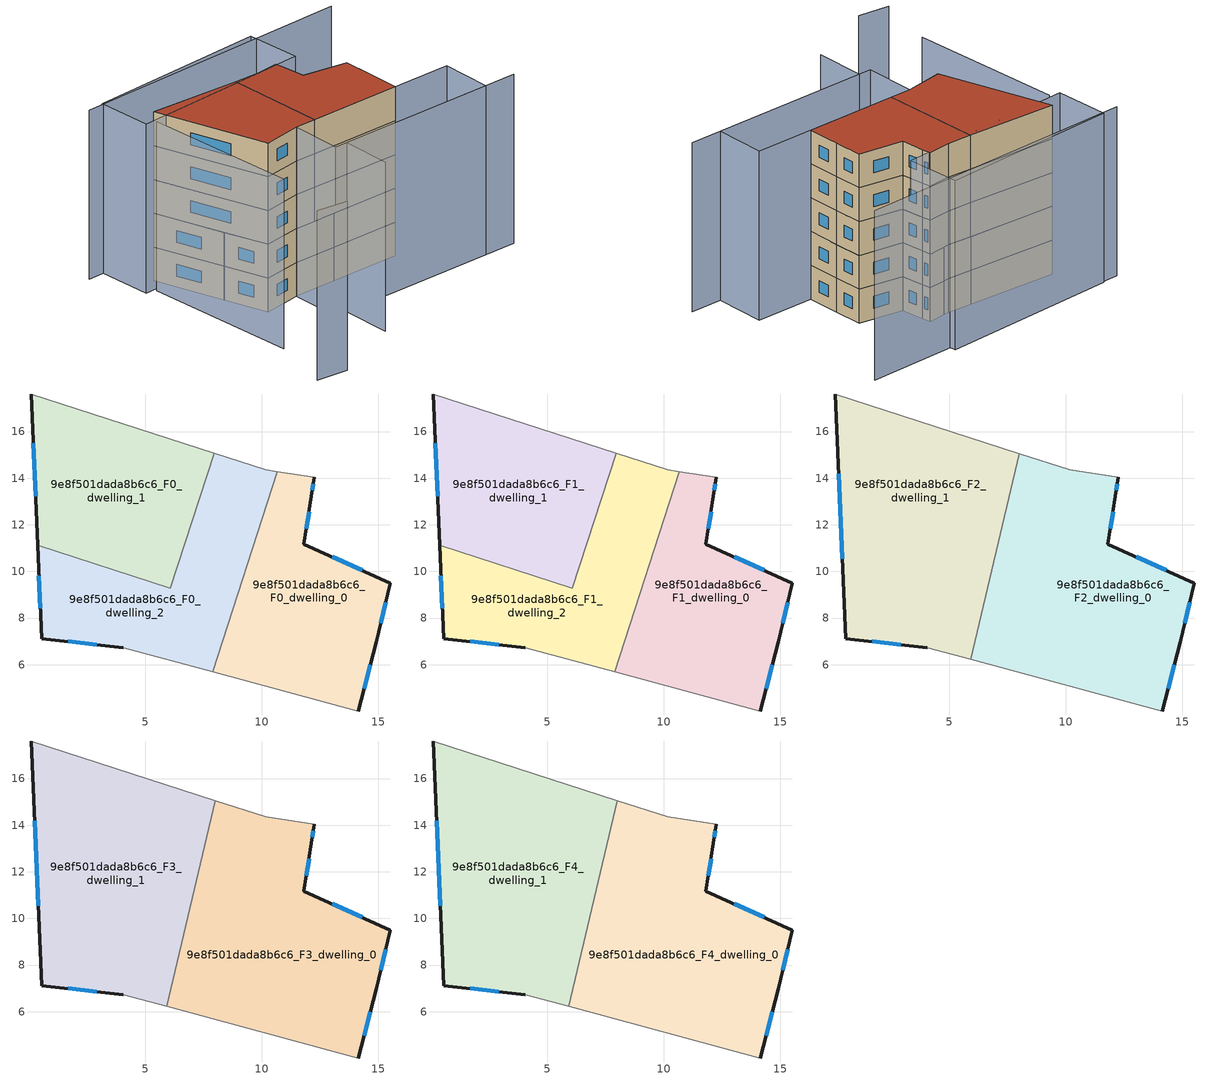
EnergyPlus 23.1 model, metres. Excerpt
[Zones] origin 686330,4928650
9e8f501dada8b6c6_F0_dwelling_0
 floor ground (EU_floor_Construction): 12.26,14.03 12.13,13.23 11.81,11.17 15.51,9.5 14.91,6.96 14.14,4.01 7.89,5.69 10.66,14.28 z0
 wall outside (EU_wall_Construction): 14.14,4.01 14.91,6.96 15.51,9.5 11.81,11.17 12.13,13.23 12.26,14.03 z0:3
 wall adiabatic (EU_wall_Construction): 7.89,5.69 14.14,4.01 / 12.26,14.03 10.66,14.28 z0:3
 wall to 9e8f501dada8b6c6_F0_dwelling_2 (EU_wall_Construction): 10.66,14.28 7.89,5.69 z0:3
 window (EU_Window_Construction): 11.91,11.84 12.02,12.56 / 14.3,10.04 13.01,10.63 / 15.1,7.79 15.31,8.67 / 14.39,4.97 14.66,6 / 12.17,13.49 12.21,13.77 z0.98:2.02
9e8f501dada8b6c6_F0_dwelling_1
 floor ground (EU_floor_Construction): 7.95,15.08 6.08,9.28 0.38,11.12 0.11,17.61 z0
 wall outside (EU_wall_Construction): 0.11,17.61 0.38,11.12 z0:3
 wall adiabatic (EU_wall_Construction): 7.95,15.08 0.11,17.61 z0:3
 wall to 9e8f501dada8b6c6_F0_dwelling_2 (EU_wall_Construction): 0.38,11.12 6.08,9.28 7.95,15.08 z0:3
 window (EU_Window_Construction): 0.19,15.5 0.29,13.23 z0.98:2.02
9e8f501dada8b6c6_F0_dwelling_2
 floor ground (EU_floor_Construction): 10.66,14.28 7.89,5.69 4.05,6.73 0.55,7.12 0.38,11.12 6.08,9.28 7.95,15.08 10.16,14.36 z0
 wall outside (EU_wall_Construction): 0.38,11.12 0.55,7.12 4.05,6.73 z0:3
 wall adiabatic (EU_wall_Construction): 10.66,14.28 10.16,14.36 7.95,15.08 / 4.05,6.73 7.89,5.69 z0:3
 window (EU_Window_Construction): 1.68,6.99 2.91,6.86 / 0.43,9.82 0.49,8.42 z0.98:2.02
9e8f501dada8b6c6_F1_dwelling_0
 floor to 9e8f501dada8b6c6_F0_dwelling_0 (EU_floor_Construction): 12.26,14.03 12.13,13.23 11.81,11.17 15.51,9.5 14.91,6.96 14.14,4.01 7.89,5.69 10.66,14.28 z3
 wall outside (EU_wall_Construction): 14.14,4.01 14.91,6.96 15.51,9.5 11.81,11.17 12.13,13.23 12.26,14.03 z3:6
 wall adiabatic (EU_wall_Construction): 7.89,5.69 14.14,4.01 / 12.26,14.03 10.66,14.28 z3:6
 wall to 9e8f501dada8b6c6_F1_dwelling_2 (EU_wall_Construction): 10.66,14.28 7.89,5.69 z3:6
 window (EU_Window_Construction): 11.91,11.84 12.02,12.56 / 14.3,10.04 13.01,10.63 / 15.1,7.79 15.31,8.67 / 14.39,4.97 14.66,6 / 12.17,13.49 12.21,13.77 z3.98:5.02
9e8f501dada8b6c6_F1_dwelling_1
 floor to 9e8f501dada8b6c6_F0_dwelling_1 (EU_floor_Construction): 7.95,15.08 6.08,9.28 0.38,11.12 0.11,17.61 z3
 wall outside (EU_wall_Construction): 0.11,17.61 0.38,11.12 z3:6
 wall adiabatic (EU_wall_Construction): 7.95,15.08 0.11,17.61 z3:6
 wall to 9e8f501dada8b6c6_F1_dwelling_2 (EU_wall_Construction): 0.38,11.12 6.08,9.28 7.95,15.08 z3:6
 window (EU_Window_Construction): 0.19,15.5 0.29,13.23 z3.98:5.02
9e8f501dada8b6c6_F1_dwelling_2
 floor to 9e8f501dada8b6c6_F0_dwelling_2 (EU_floor_Construction): 10.66,14.28 7.89,5.69 4.05,6.73 0.55,7.12 0.38,11.12 6.08,9.28 7.95,15.08 10.16,14.36 z3
 wall outside (EU_wall_Construction): 0.38,11.12 0.55,7.12 4.05,6.73 z3:6
 wall adiabatic (EU_wall_Construction): 10.66,14.28 10.16,14.36 7.95,15.08 / 4.05,6.73 7.89,5.69 z3:6
 window (EU_Window_Construction): 1.68,6.99 2.91,6.86 / 0.43,9.82 0.49,8.42 z3.98:5.02
9e8f501dada8b6c6_F2_dwelling_0
 floor to 9e8f501dada8b6c6_F1_dwelling_0 (EU_floor_Construction): 12.26,14.03 12.13,13.23 11.81,11.17 15.51,9.5 14.91,6.96 14.14,4.01 7.89,5.69 10.66,14.28 z6
 floor to 9e8f501dada8b6c6_F1_dwelling_2 (EU_floor_Construction): 10.66,14.28 7.89,5.69 5.92,6.23 8,15.06 10.16,14.36 z6
 wall outside (EU_wall_Construction): 14.14,4.01 14.91,6.96 15.51,9.5 11.81,11.17 12.13,13.23 12.26,14.03 z6:9
 wall adiabatic (EU_wall_Construction): 5.92,6.23 14.14,4.01 / 12.26,14.03 10.16,14.36 8,15.06 z6:9
 wall to 9e8f501dada8b6c6_F2_dwelling_1 (EU_wall_Construction): 8,15.06 5.92,6.23 z6:9
 window (EU_Window_Construction): 12.17,13.49 12.21,13.77 / 11.91,11.84 12.02,12.56 / 14.3,10.04 13.01,10.63 / 15.1,7.79 15.31,8.67 / 14.39,4.97 14.66,6 z6.98:8.02
9e8f501dada8b6c6_F2_dwelling_1
 floor to 9e8f501dada8b6c6_F1_dwelling_2 (EU_floor_Construction): 8,15.06 5.92,6.23 4.05,6.73 0.55,7.12 0.38,11.12 6.08,9.28 7.95,15.07 z6
 floor to 9e8f501dada8b6c6_F1_dwelling_1 (EU_floor_Construction): 7.95,15.07 6.08,9.28 0.38,11.12 0.11,17.61 z6
 wall outside (EU_wall_Construction): 0.11,17.61 0.55,7.12 4.05,6.73 z6:9
 wall adiabatic (EU_wall_Construction): 8,15.06 0.11,17.61 / 4.05,6.73 5.92,6.23 z6:9
 window (EU_Window_Construction): 1.68,6.99 2.91,6.86 / 0.25,14.2 0.4,10.53 z6.98:8.02
9e8f501dada8b6c6_F3_dwelling_0
 floor to 9e8f501dada8b6c6_F2_dwelling_0 (EU_floor_Construction): 12.26,14.03 12.13,13.23 11.81,11.17 15.51,9.5 14.91,6.96 14.14,4.01 5.92,6.23 8,15.06 10.16,14.36 z9
 wall outside (EU_wall_Construction): 14.14,4.01 14.91,6.96 15.51,9.5 11.81,11.17 12.13,13.23 12.26,14.03 z9:12
 wall adiabatic (EU_wall_Construction): 5.92,6.23 14.14,4.01 / 12.26,14.03 10.16,14.36 8,15.06 z9:12
 wall to 9e8f501dada8b6c6_F3_dwelling_1 (EU_wall_Construction): 8,15.06 5.92,6.23 z9:12
 window (EU_Window_Construction): 12.17,13.49 12.21,13.77 / 11.91,11.84 12.02,12.56 / 14.3,10.04 13.01,10.63 / 15.1,7.79 15.31,8.67 / 14.39,4.97 14.66,6 z9.98:11.02
9e8f501dada8b6c6_F3_dwelling_1
 floor to 9e8f501dada8b6c6_F2_dwelling_1 (EU_floor_Construction): 8,15.06 5.92,6.23 4.05,6.73 0.55,7.12 0.11,17.61 z9
 wall outside (EU_wall_Construction): 0.11,17.61 0.55,7.12 4.05,6.73 z9:12
 wall adiabatic (EU_wall_Construction): 8,15.06 0.11,17.61 / 4.05,6.73 5.92,6.23 z9:12
 window (EU_Window_Construction): 1.68,6.99 2.91,6.86 / 0.25,14.2 0.4,10.53 z9.98:11.02
9e8f501dada8b6c6_F4_dwelling_0
 floor to 9e8f501dada8b6c6_F3_dwelling_0 (EU_floor_Construction): 12.26,14.03 12.13,13.23 11.81,11.17 15.51,9.5 14.91,6.96 14.14,4.01 5.92,6.23 8,15.06 10.16,14.36 z12
 wall outside (EU_wall_Construction): 14.14,4.01 14.91,6.96 15.51,9.5 11.81,11.17 12.13,13.23 12.26,14.03 z12:15
 wall adiabatic (EU_wall_Construction): 5.92,6.23 14.14,4.01 / 12.26,14.03 10.16,14.36 8,15.06 z12:15
 wall to 9e8f501dada8b6c6_F4_dwelling_1 (EU_wall_Construction): 8,15.06 5.92,6.23 z12:15
 window (EU_Window_Construction): 12.17,13.49 12.21,13.77 / 11.91,11.84 12.02,12.56 / 14.3,10.04 13.01,10.63 / 15.1,7.79 15.31,8.67 / 14.39,4.97 14.66,6 z12.98:14.02
 roof outside (EU_roof_Construction): 14.14,4.01 14.91,6.96 15.51,9.5 11.81,11.17 12.13,13.23 12.26,14.03 10.16,14.36 8,15.06 5.92,6.23 z15
9e8f501dada8b6c6_F4_dwelling_1
 floor to 9e8f501dada8b6c6_F3_dwelling_1 (EU_floor_Construction): 8,15.06 5.92,6.23 4.05,6.73 0.55,7.12 0.11,17.61 z12
 wall outside (EU_wall_Construction): 0.11,17.61 0.55,7.12 4.05,6.73 z12:15
 wall adiabatic (EU_wall_Construction): 8,15.06 0.11,17.61 / 4.05,6.73 5.92,6.23 z12:15
 window (EU_Window_Construction): 1.68,6.99 2.91,6.86 / 0.25,14.2 0.4,10.53 z12.98:14.02
 roof outside (EU_roof_Construction): 5.92,6.23 8,15.06 0.11,17.61 0.55,7.12 4.05,6.73 z15
shading: -7.13,-2.53 -4.42,-3.57 / 2.84,-2.4 4,1.95 / 4,1.95 21.1,-2.62 / -1.19,16.48 -4.04,2.64 / 23.06,15.85 -2.47,22.01 / 18.23,-1.85 2.85,2.26 / 2.85,2.26 4.05,6.73 / 4.05,6.73 19.43,2.62 / 19.43,2.62 18.23,-1.85 / -0.96,21.77 15.24,18.35 / 15.24,18.35 14.22,13.5 / 14.22,13.5 -1.99,16.92 / -1.99,16.92 -0.96,21.77 z0:15
[Building]
EU S2 Campaign: North Axis=0; Terrain=City; Solar Distribution=FullExterior
[Site:Location]
Bologna: Latitude=44.5; Longitude=11.25; Time Zone=1; Elevation=37
[SizingPeriod:WeatherFileDays]
AnnualSizingPeriod: Begin Month=1; Begin Day of Month=1; End Month=12; End Day of Month=31; Day of Week for Start Day=Monday; Use Weather File Daylight Saving Period=No; Use Weather File Rain and Snow Indicators=No
[MATERIAL]
EU_InternalMass_Material: Roughness=MediumRough; Thickness=0.1; Conductivity=1; Density=1800; Specific Heat=900; Thermal Absorptance=0.9; Solar Absorptance=0.7; Visible Absorptance=0.7
[MATERIAL:NOMASS] Roughness=MediumRough; Thermal Absorptance=0.9; Solar Absorptance=0.7; Visible Absorptance=0.7
Name | Thermal Resistance
EU_wall_NoMass | 0.905828
EU_roof_NoMass | 0.37593
EU_floor_NoMass | 0.67114
[WINDOWMATERIAL:SIMPLEGLAZINGSYSTEM]
EU_Window_SimpleGlazing: UFactor=4.52486; Solar Heat Gain Coefficient=0.85; Visible Transmittance=0.85
[CONSTRUCTION]
EU_wall_Construction: EU_wall_NoMass
EU_roof_Construction: EU_roof_NoMass
EU_floor_Construction: EU_floor_NoMass
EU_Window_Construction: EU_Window_SimpleGlazing
EU_InternalMass_Construction: EU_InternalMass_Material
[ZONE] Type=1; Multiplier=1; Ceiling Height=autocalculate; Floor Area=autocalculate; Part of Total Floor Area=Yes
Name | Volume
9e8f501dada8b6c6_F0_dwelling_0; 9e8f501dada8b6c6_F1_dwelling_0; 9e8f501dada8b6c6_F1_dwelling_1 | 129.992
9e8f501dada8b6c6_F2_dwelling_0 | 194.987
9e8f501dada8b6c6_F3_dwelling_0; 9e8f501dada8b6c6_F4_dwelling_0 | 194.989
9e8f501dada8b6c6_F0_dwelling_1 | 129.991
9e8f501dada8b6c6_F2_dwelling_1 | 194.985
9e8f501dada8b6c6_F3_dwelling_1; 9e8f501dada8b6c6_F4_dwelling_1 | 194.986
9e8f501dada8b6c6_F0_dwelling_2 | 130.005
9e8f501dada8b6c6_F1_dwelling_2 | 130.003
[INTERNALMASS] Construction=EU_InternalMass_Construction
Name | Zone or ZoneList | Surface Area
9e8f501dada8b6c6_F0_dwelling_0_EU_InternalMass | 9e8f501dada8b6c6_F0_dwelling_0 | 43.3309
9e8f501dada8b6c6_F0_dwelling_1_EU_InternalMass | 9e8f501dada8b6c6_F0_dwelling_1 | 43.3292
9e8f501dada8b6c6_F0_dwelling_2_EU_InternalMass | 9e8f501dada8b6c6_F0_dwelling_2 | 43.3344
9e8f501dada8b6c6_F1_dwelling_0_EU_InternalMass | 9e8f501dada8b6c6_F1_dwelling_0 | 43.3309
9e8f501dada8b6c6_F1_dwelling_1_EU_InternalMass | 9e8f501dada8b6c6_F1_dwelling_1 | 43.3292
9e8f501dada8b6c6_F1_dwelling_2_EU_InternalMass | 9e8f501dada8b6c6_F1_dwelling_2 | 43.3344
9e8f501dada8b6c6_F2_dwelling_0_EU_InternalMass | 9e8f501dada8b6c6_F2_dwelling_0 | 64.9962
9e8f501dada8b6c6_F2_dwelling_1_EU_InternalMass | 9e8f501dada8b6c6_F2_dwelling_1 | 64.9951
9e8f501dada8b6c6_F3_dwelling_0_EU_InternalMass | 9e8f501dada8b6c6_F3_dwelling_0 | 64.9962
9e8f501dada8b6c6_F3_dwelling_1_EU_InternalMass | 9e8f501dada8b6c6_F3_dwelling_1 | 64.9951
9e8f501dada8b6c6_F4_dwelling_0_EU_InternalMass | 9e8f501dada8b6c6_F4_dwelling_0 | 64.9962
9e8f501dada8b6c6_F4_dwelling_1_EU_InternalMass | 9e8f501dada8b6c6_F4_dwelling_1 | 64.9951
[OTHEREQUIPMENT] Fuel Type=Electricity; Design Level Calculation Method=Watts/Area; Power per Zone Floor Area=1; Fraction Latent=0; Fraction Radiant=0; Fraction Lost=0; Carbon Dioxide Generation Rate=0; EndUse Subcategory=EU_Step8_InternalGains
Name | Zone or ZoneList or Space or SpaceList | Schedule
EU_Step8_InternalGain_9e8f501dada8b6c6_F0_dwelling_0_f000 | 9e8f501dada8b6c6_F0_dwelling_0 | EU_Step8_GainSchedule_9e8f501dada8b6c6_F0_dwelling_0_f000
EU_Step8_InternalGain_9e8f501dada8b6c6_F0_dwelling_1_f000 | 9e8f501dada8b6c6_F0_dwelling_1 | EU_Step8_GainSchedule_9e8f501dada8b6c6_F0_dwelling_1_f000
EU_Step8_InternalGain_9e8f501dada8b6c6_F0_dwelling_2_f000 | 9e8f501dada8b6c6_F0_dwelling_2 | EU_Step8_GainSchedule_9e8f501dada8b6c6_F0_dwelling_2_f000
EU_Step8_InternalGain_9e8f501dada8b6c6_F1_dwelling_0_f000 | 9e8f501dada8b6c6_F1_dwelling_0 | EU_Step8_GainSchedule_9e8f501dada8b6c6_F1_dwelling_0_f000
EU_Step8_InternalGain_9e8f501dada8b6c6_F1_dwelling_1_f000 | 9e8f501dada8b6c6_F1_dwelling_1 | EU_Step8_GainSchedule_9e8f501dada8b6c6_F1_dwelling_1_f000
EU_Step8_InternalGain_9e8f501dada8b6c6_F1_dwelling_2_f000 | 9e8f501dada8b6c6_F1_dwelling_2 | EU_Step8_GainSchedule_9e8f501dada8b6c6_F1_dwelling_2_f000
EU_Step8_InternalGain_9e8f501dada8b6c6_F2_dwelling_0_f000 | 9e8f501dada8b6c6_F2_dwelling_0 | EU_Step8_GainSchedule_9e8f501dada8b6c6_F2_dwelling_0_f000
EU_Step8_InternalGain_9e8f501dada8b6c6_F2_dwelling_1_f000 | 9e8f501dada8b6c6_F2_dwelling_1 | EU_Step8_GainSchedule_9e8f501dada8b6c6_F2_dwelling_1_f000
EU_Step8_InternalGain_9e8f501dada8b6c6_F3_dwelling_0_f000 | 9e8f501dada8b6c6_F3_dwelling_0 | EU_Step8_GainSchedule_9e8f501dada8b6c6_F3_dwelling_0_f000
EU_Step8_InternalGain_9e8f501dada8b6c6_F3_dwelling_1_f000 | 9e8f501dada8b6c6_F3_dwelling_1 | EU_Step8_GainSchedule_9e8f501dada8b6c6_F3_dwelling_1_f000
EU_Step8_InternalGain_9e8f501dada8b6c6_F4_dwelling_0_f000 | 9e8f501dada8b6c6_F4_dwelling_0 | EU_Step8_GainSchedule_9e8f501dada8b6c6_F4_dwelling_0_f000
EU_Step8_InternalGain_9e8f501dada8b6c6_F4_dwelling_1_f000 | 9e8f501dada8b6c6_F4_dwelling_1 | EU_Step8_GainSchedule_9e8f501dada8b6c6_F4_dwelling_1_f000
[ZONEVENTILATION:DESIGNFLOWRATE] Schedule=EU_AlwaysOn; Design Flow Rate Calculation Method=AirChanges/Hour; Air Changes per Hour=0.73129; Ventilation Type=Natural; Fan Pressure Rise=0; Fan Total Efficiency=1; Constant Term Coefficient=1; Temperature Term Coefficient=0; Velocity Term Coefficient=0; Velocity Squared Term Coefficient=0; Minimum Indoor Temperature=-100; Maximum Indoor Temperature=100; Delta Temperature=-100; Minimum Outdoor Temperature=-100; Maximum Outdoor Temperature=100; Maximum Wind Speed=40
Name | Zone or ZoneList or Space or SpaceList
EU_ConstantAir_9e8f501dada8b6c6_F0_dwelling_0 | 9e8f501dada8b6c6_F0_dwelling_0
EU_ConstantAir_9e8f501dada8b6c6_F0_dwelling_1 | 9e8f501dada8b6c6_F0_dwelling_1
EU_ConstantAir_9e8f501dada8b6c6_F0_dwelling_2 | 9e8f501dada8b6c6_F0_dwelling_2
EU_ConstantAir_9e8f501dada8b6c6_F1_dwelling_0 | 9e8f501dada8b6c6_F1_dwelling_0
EU_ConstantAir_9e8f501dada8b6c6_F1_dwelling_1 | 9e8f501dada8b6c6_F1_dwelling_1
EU_ConstantAir_9e8f501dada8b6c6_F1_dwelling_2 | 9e8f501dada8b6c6_F1_dwelling_2
EU_ConstantAir_9e8f501dada8b6c6_F2_dwelling_0 | 9e8f501dada8b6c6_F2_dwelling_0
EU_ConstantAir_9e8f501dada8b6c6_F2_dwelling_1 | 9e8f501dada8b6c6_F2_dwelling_1
EU_ConstantAir_9e8f501dada8b6c6_F3_dwelling_0 | 9e8f501dada8b6c6_F3_dwelling_0
EU_ConstantAir_9e8f501dada8b6c6_F3_dwelling_1 | 9e8f501dada8b6c6_F3_dwelling_1
EU_ConstantAir_9e8f501dada8b6c6_F4_dwelling_0 | 9e8f501dada8b6c6_F4_dwelling_0
EU_ConstantAir_9e8f501dada8b6c6_F4_dwelling_1 | 9e8f501dada8b6c6_F4_dwelling_1
[HVACTEMPLATE:THERMOSTAT] Constant Heating Setpoint=20; Constant Cooling Setpoint=50
EU_HeatOnly_9e8f501dada8b6c6_F0_dwelling_0; EU_HeatOnly_9e8f501dada8b6c6_F0_dwelling_1; EU_HeatOnly_9e8f501dada8b6c6_F0_dwelling_2; EU_HeatOnly_9e8f501dada8b6c6_F1_dwelling_0; EU_HeatOnly_9e8f501dada8b6c6_F1_dwelling_1; EU_HeatOnly_9e8f501dada8b6c6_F1_dwelling_2; EU_HeatOnly_9e8f501dada8b6c6_F2_dwelling_0; EU_HeatOnly_9e8f501dada8b6c6_F2_dwelling_1; EU_HeatOnly_9e8f501dada8b6c6_F3_dwelling_0; EU_HeatOnly_9e8f501dada8b6c6_F3_dwelling_1; EU_HeatOnly_9e8f501dada8b6c6_F4_dwelling_0; EU_HeatOnly_9e8f501dada8b6c6_F4_dwelling_1
[HVACTEMPLATE:ZONE:IDEALLOADSAIRSYSTEM] System Availability Schedule=EU_AlwaysOn; Maximum Heating Supply Air Temperature=50; Minimum Cooling Supply Air Temperature=13; Maximum Heating Supply Air Humidity Ratio=0.0156; Minimum Cooling Supply Air Humidity Ratio=0.0077; Heating Limit=NoLimit; Cooling Limit=NoLimit; Heating Availability Schedule=EU_AlwaysOn; Cooling Availability Schedule=EU_CoolingOff; Dehumidification Control Type=ConstantSensibleHeatRatio; Cooling Sensible Heat Ratio=0.7; Dehumidification Setpoint=60; Humidification Control Type=None; Humidification Setpoint=30; Outdoor Air Method=None; Outdoor Air Flow Rate per Person=0.00944; Outdoor Air Flow Rate per Zone Floor Area=0; Outdoor Air Flow Rate per Zone=0; Demand Controlled Ventilation Type=None; Outdoor Air Economizer Type=NoEconomizer; Heat Recovery Type=None; Sensible Heat Recovery Effectiveness=0.7; Latent Heat Recovery Effectiveness=0.65
Name | Template Thermostat
9e8f501dada8b6c6_F0_dwelling_0 | EU_HeatOnly_9e8f501dada8b6c6_F0_dwelling_0
9e8f501dada8b6c6_F0_dwelling_1 | EU_HeatOnly_9e8f501dada8b6c6_F0_dwelling_1
9e8f501dada8b6c6_F0_dwelling_2 | EU_HeatOnly_9e8f501dada8b6c6_F0_dwelling_2
9e8f501dada8b6c6_F1_dwelling_0 | EU_HeatOnly_9e8f501dada8b6c6_F1_dwelling_0
9e8f501dada8b6c6_F1_dwelling_1 | EU_HeatOnly_9e8f501dada8b6c6_F1_dwelling_1
9e8f501dada8b6c6_F1_dwelling_2 | EU_HeatOnly_9e8f501dada8b6c6_F1_dwelling_2
9e8f501dada8b6c6_F2_dwelling_0 | EU_HeatOnly_9e8f501dada8b6c6_F2_dwelling_0
9e8f501dada8b6c6_F2_dwelling_1 | EU_HeatOnly_9e8f501dada8b6c6_F2_dwelling_1
9e8f501dada8b6c6_F3_dwelling_0 | EU_HeatOnly_9e8f501dada8b6c6_F3_dwelling_0
9e8f501dada8b6c6_F3_dwelling_1 | EU_HeatOnly_9e8f501dada8b6c6_F3_dwelling_1
9e8f501dada8b6c6_F4_dwelling_0 | EU_HeatOnly_9e8f501dada8b6c6_F4_dwelling_0
9e8f501dada8b6c6_F4_dwelling_1 | EU_HeatOnly_9e8f501dada8b6c6_F4_dwelling_1
[SIZING:ZONE] Zone Cooling Design Supply Air Temperature Input Method=SupplyAirTemperature; Zone Cooling Design Supply Air Temperature=13; Zone Heating Design Supply Air Temperature Input Method=SupplyAirTemperature; Zone Heating Design Supply Air Temperature=50; Zone Cooling Design Supply Air Humidity Ratio=0.008; Zone Heating Design Supply Air Humidity Ratio=0.008; Cooling Design Air Flow Method=DesignDay; Cooling Design Air Flow Rate=0; Cooling Minimum Air Flow per Zone Floor Area=0.000762; Cooling Minimum Air Flow=0; Cooling Minimum Air Flow Fraction=0.2; Heating Design Air Flow Method=DesignDay; Heating Design Air Flow Rate=0; Heating Maximum Air Flow per Zone Floor Area=0.002032; Heating Maximum Air Flow=0.141576; Heating Maximum Air Flow Fraction=0.3; Account for Dedicated Outdoor Air System=No; Dedicated Outdoor Air System Control Strategy=NeutralSupplyAir; Dedicated Outdoor Air Low Setpoint Temperature for Design=autosize; Dedicated Outdoor Air High Setpoint Temperature for Design=autosize; Zone Load Sizing Method=Sensible Load Only No Latent Load; Zone Latent Cooling Design Supply Air Humidity Ratio Input Method=HumidityRatioDifference; Zone Cooling Design Supply Air Humidity Ratio Difference=0.005; Zone Latent Heating Design Supply Air Humidity Ratio Input Method=HumidityRatioDifference; Zone Humidification Design Supply Air Humidity Ratio Difference=0.005
9e8f501dada8b6c6_F0_dwelling_0; 9e8f501dada8b6c6_F0_dwelling_1; 9e8f501dada8b6c6_F0_dwelling_2; 9e8f501dada8b6c6_F1_dwelling_0; 9e8f501dada8b6c6_F1_dwelling_1; 9e8f501dada8b6c6_F1_dwelling_2; 9e8f501dada8b6c6_F2_dwelling_0; 9e8f501dada8b6c6_F2_dwelling_1; 9e8f501dada8b6c6_F3_dwelling_0; 9e8f501dada8b6c6_F3_dwelling_1; 9e8f501dada8b6c6_F4_dwelling_0; 9e8f501dada8b6c6_F4_dwelling_1
[SCHEDULE:CONSTANT]
Name | Hourly Value
EU_AlwaysOn | 1
EU_CoolingOff | 0
[SCHEDULE:FILE] Column Number=1; Rows to Skip at Top=0; Number of Hours of Data=8760; Column Separator=Comma; Interpolate to Timestep=No; Minutes per Item=60; Adjust Schedule for Daylight Savings=Yes
Name | File
EU_Step8_GainSchedule_9e8f501dada8b6c6_F0_dwelling_0_f000 | ../../schedules/9e8f501dada8b6c6/9e8f501dada8b6c6_F0_dwelling_0_f000_gain.csv
EU_Step8_GainSchedule_9e8f501dada8b6c6_F0_dwelling_1_f000 | ../../schedules/9e8f501dada8b6c6/9e8f501dada8b6c6_F0_dwelling_1_f000_gain.csv
EU_Step8_GainSchedule_9e8f501dada8b6c6_F0_dwelling_2_f000 | ../../schedules/9e8f501dada8b6c6/9e8f501dada8b6c6_F0_dwelling_2_f000_gain.csv
EU_Step8_GainSchedule_9e8f501dada8b6c6_F1_dwelling_0_f000 | ../../schedules/9e8f501dada8b6c6/9e8f501dada8b6c6_F1_dwelling_0_f000_gain.csv
EU_Step8_GainSchedule_9e8f501dada8b6c6_F1_dwelling_1_f000 | ../../schedules/9e8f501dada8b6c6/9e8f501dada8b6c6_F1_dwelling_1_f000_gain.csv
EU_Step8_GainSchedule_9e8f501dada8b6c6_F1_dwelling_2_f000 | ../../schedules/9e8f501dada8b6c6/9e8f501dada8b6c6_F1_dwelling_2_f000_gain.csv
EU_Step8_GainSchedule_9e8f501dada8b6c6_F2_dwelling_0_f000 | ../../schedules/9e8f501dada8b6c6/9e8f501dada8b6c6_F2_dwelling_0_f000_gain.csv
EU_Step8_GainSchedule_9e8f501dada8b6c6_F2_dwelling_1_f000 | ../../schedules/9e8f501dada8b6c6/9e8f501dada8b6c6_F2_dwelling_1_f000_gain.csv
EU_Step8_GainSchedule_9e8f501dada8b6c6_F3_dwelling_0_f000 | ../../schedules/9e8f501dada8b6c6/9e8f501dada8b6c6_F3_dwelling_0_f000_gain.csv
EU_Step8_GainSchedule_9e8f501dada8b6c6_F3_dwelling_1_f000 | ../../schedules/9e8f501dada8b6c6/9e8f501dada8b6c6_F3_dwelling_1_f000_gain.csv
EU_Step8_GainSchedule_9e8f501dada8b6c6_F4_dwelling_0_f000 | ../../schedules/9e8f501dada8b6c6/9e8f501dada8b6c6_F4_dwelling_0_f000_gain.csv
EU_Step8_GainSchedule_9e8f501dada8b6c6_F4_dwelling_1_f000 | ../../schedules/9e8f501dada8b6c6/9e8f501dada8b6c6_F4_dwelling_1_f000_gain.csv
